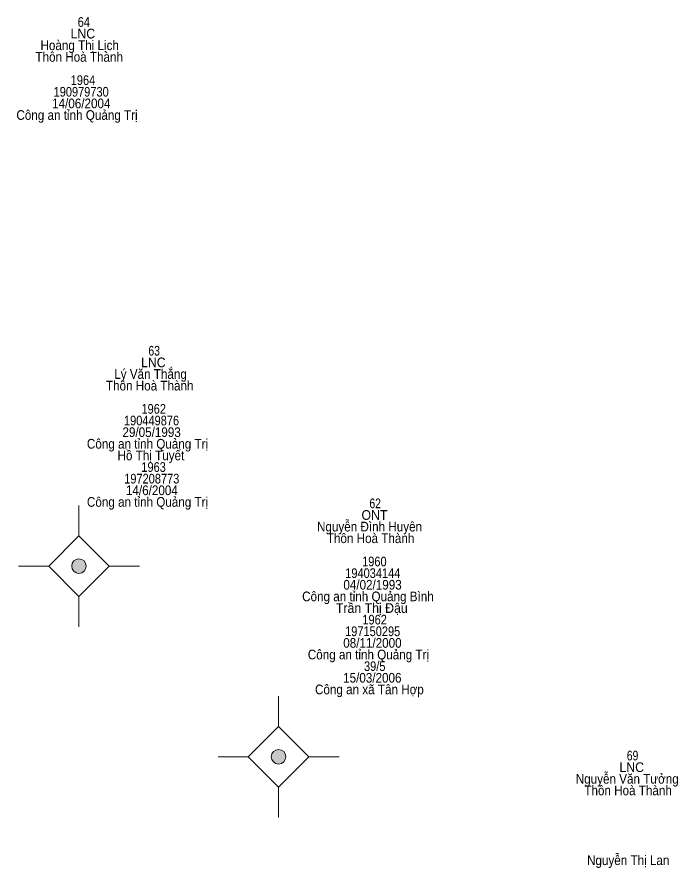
# Model space of a CAD drawing. Header units: metres. Extents: x 548452 to 551009, y 1840956 to 1844548.
# Drawn here: x 550365.09 to 550392.38, y 1841742.45 to 1841777.58 of the extents above; entities that cross this region are included whole.
import ezdxf
from ezdxf.enums import TextEntityAlignment as Align

# ---------------------------------------------------------------- set-up
doc = ezdxf.new("R2010")
doc.units = ezdxf.units.M
doc.header["$LTSCALE"] = 0.16
doc.layers.add('11', color=7, linetype='Continuous', lineweight=13)
doc.layers.add('15', color=7, linetype='Continuous')

msp = doc.modelspace()

# ---------------------------------------------------------------- hatches: boundary and pattern name
at = {"layer": '11'}
for points in [[(550367.9495, 1841754.91, 1), (550367.3495, 1841754.91, 1)], [(550376.1895, 1841747.04, 1), (550375.5895, 1841747.04, 1)]]:
    msp.add_hatch(color=256, dxfattribs=at).paths.add_polyline_path(points)

# ---------------------------------------------------------------- linework, layer by layer
for p, q in [((550367.65, 1841757.41), (550367.65, 1841756.16)), ((550366.4, 1841754.91), (550365.15, 1841754.91)), ((550370.15, 1841754.91), (550368.9, 1841754.91)), ((550367.65, 1841753.66), (550367.65, 1841752.41)), ((550375.89, 1841749.54), (550375.89, 1841748.29)), ((550374.64, 1841747.04), (550373.39, 1841747.04)), ((550378.39, 1841747.04), (550377.14, 1841747.04)), ((550375.89, 1841745.79), (550375.89, 1841744.54))]:
    msp.add_line(p, q, dxfattribs=at)
for points in [[(550367.65, 1841756.16), (550366.4, 1841754.91), (550367.65, 1841753.66), (550368.9, 1841754.91)], [(550375.89, 1841748.29), (550374.64, 1841747.04), (550375.89, 1841745.79), (550377.14, 1841747.04)]]:
    msp.add_lwpolyline(points, close=True, dxfattribs=at)
for centre in [(550367.6495, 1841754.91), (550375.8895, 1841747.04)]:
    msp.add_circle(centre, 0.3, dxfattribs=at)

# ---------------------------------------------------------------- texts
at = {"layer": '15'}
for s, width, p in [('64', 0.85, (550367.85, 1841777.17)), ('LNC', 0.95, (550367.81, 1841776.69)), ('Hoàng Thị Lịch', 0.9, (550367.68, 1841776.21)), ('Thôn Hoà Thành', 0.9, (550367.66, 1841775.73)), ('1964', 0.85, (550367.815, 1841774.77)), ('190979730', 0.85, (550367.74, 1841774.29)), ('14/06/2004', 0.9, (550367.745, 1841773.81)), ('Công an tỉnh Quảng Trị', 0.9, (550367.57, 1841773.33)), ('63', 0.8, (550370.755, 1841763.6)), ('LNC', 0.95, (550370.72, 1841763.12)), ('Lý Văn Thắng', 0.9, (550370.605, 1841762.64)), ('Thôn Hoà Thành', 0.9, (550370.57, 1841762.16)), ('1962', 0.85, (550370.735, 1841761.2)), ('190449876', 0.85, (550370.645, 1841760.72)), ('29/05/1993', 0.9, (550370.65, 1841760.24)), ('Công an tỉnh Quảng Trị', 0.9, (550370.48, 1841759.76)), ('Hồ Thị Tuyết', 0.9, (550370.62, 1841759.28)), ('1963', 0.85, (550370.73, 1841758.8)), ('197208773', 0.85, (550370.655, 1841758.32)), ('14/6/2004', 0.9, (550370.66, 1841757.84)), ('Công an tỉnh Quảng Trị', 0.9, (550370.48, 1841757.36)), ('62', 0.8, (550379.88, 1841757.3)), ('ONT', 0.95, (550379.85, 1841756.82)), ('Nguyễn Đình Huyên', 0.9, (550379.645, 1841756.34)), ('Thôn Hoà Thành', 0.9, (550379.69, 1841755.86)), ('1960', 0.85, (550379.845, 1841754.9)), ('194034144', 0.85, (550379.78, 1841754.42)), ('04/02/1993', 0.9, (550379.77, 1841753.94)), ('Công an tỉnh Quảng Bình', 0.9, (550379.58, 1841753.46)), ('Trần Thị Đậu', 0.95, (550379.74, 1841752.98)), ('1962', 0.85, (550379.855, 1841752.5)), ('197150295', 0.85, (550379.775, 1841752.02)), ('08/11/2000', 0.9, (550379.765, 1841751.54)), ('Công an tỉnh Quảng Trị', 0.9, (550379.6, 1841751.06)), ('39/5', 0.85, (550379.86, 1841750.58)), ('15/03/2006', 0.9, (550379.76, 1841750.1)), ('Công an xã Tân Hợp', 0.9, (550379.64, 1841749.62)), ('69', 0.8, (550390.505, 1841746.89)), ('LNC', 0.95, (550390.47, 1841746.41)), ('Nguyễn Văn Tưởng', 0.9, (550390.285, 1841745.93)), ('Thôn Hoà Thành', 0.9, (550390.32, 1841745.45)), ('Nguyễn Thị Lan', 0.9, (550390.325, 1841742.57))]:
    msp.add_text(s, height=0.4, dxfattribs=dict(at, width=width)).set_placement(p, align=Align.CENTER)

doc.saveas('drawing.dxf')
